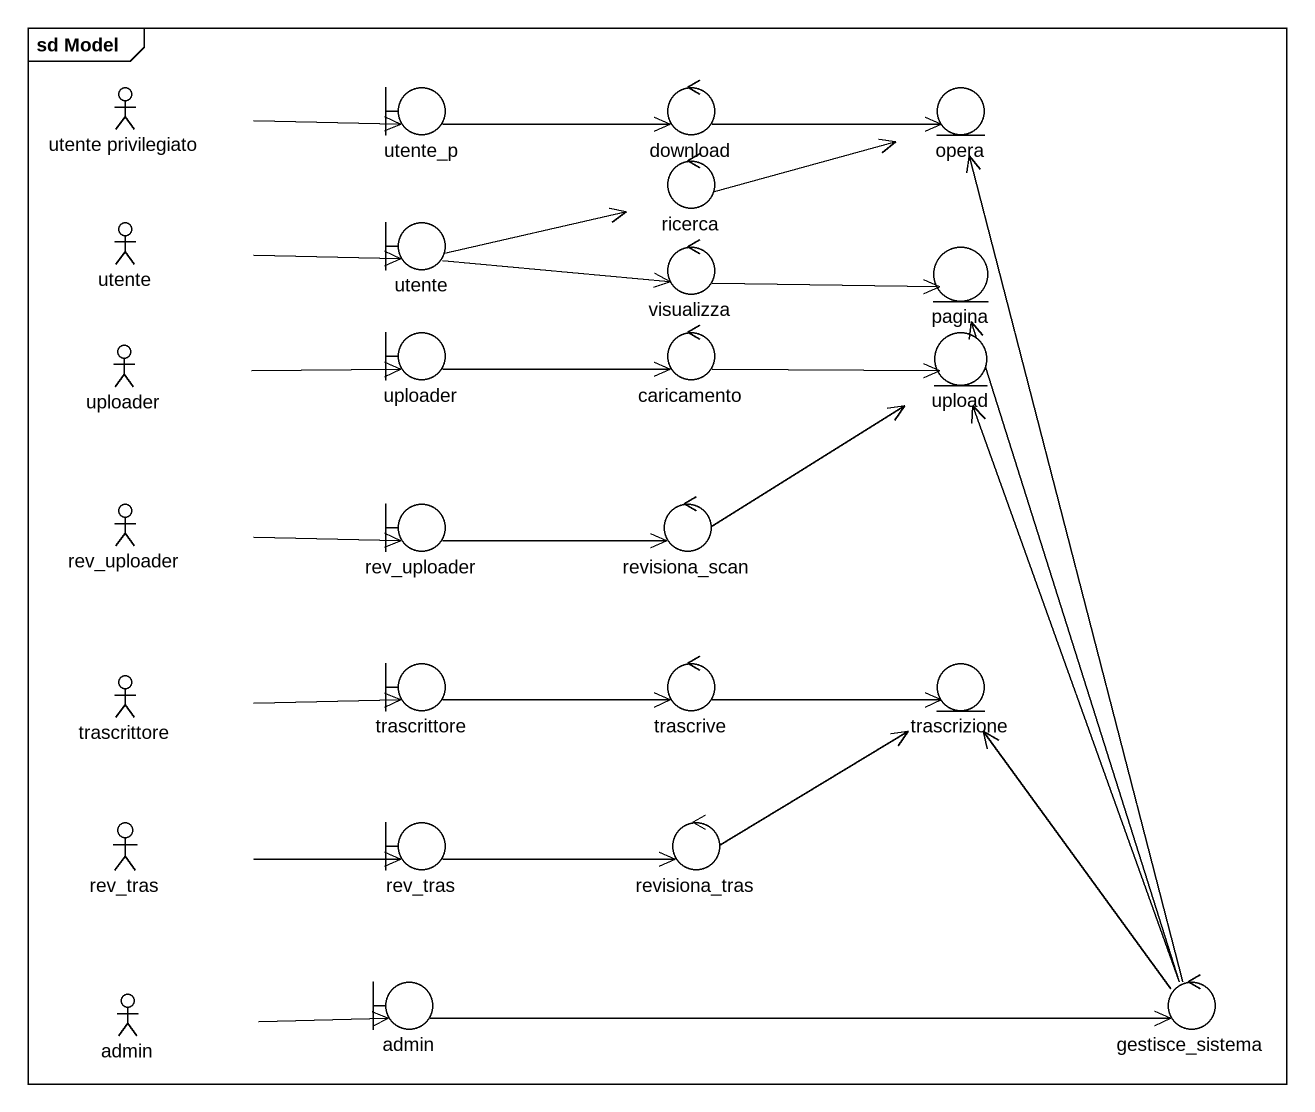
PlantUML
@startuml
mainframe sd Model
actor "utente privilegiato" as utente_privilegiato
boundary utente_p
control download
entity opera
control ricerca
actor utente
boundary "utente" as utente_2
control visualizza
entity pagina
actor uploader
boundary "uploader" as uploader_2
control caricamento
entity upload
actor rev_uploader
boundary "rev_uploader" as rev_uploader_2
control revisiona_scan
actor trascrittore
boundary "trascrittore" as trascrittore_2
control trascrive
entity trascrizione
actor rev_tras
boundary "rev_tras" as rev_tras_2
control revisiona_tras
actor admin
boundary "admin" as admin_2
control gestisce_sistema
utente_privilegiato -right-> utente_p
utente_p -right-> download
download -right-> opera
ricerca -right-> opera
utente -right-> utente_2
utente_2 -right-> ricerca
utente_2 -right-> visualizza
visualizza -right-> pagina
uploader -right-> uploader_2
uploader_2 -right-> caricamento
caricamento -right-> upload
rev_uploader -right-> rev_uploader_2
rev_uploader_2 -right-> revisiona_scan
revisiona_scan -up-> upload
trascrittore -right-> trascrittore_2
trascrittore_2 -right-> trascrive
trascrive -right-> trascrizione
rev_tras -right-> rev_tras_2
rev_tras_2 -right-> revisiona_tras
revisiona_tras -up-> trascrizione
admin -right-> admin_2
admin_2 -right-> gestisce_sistema
gestisce_sistema -up-> opera
gestisce_sistema -up-> pagina
gestisce_sistema -up-> upload
gestisce_sistema -up-> trascrizione
@enduml
